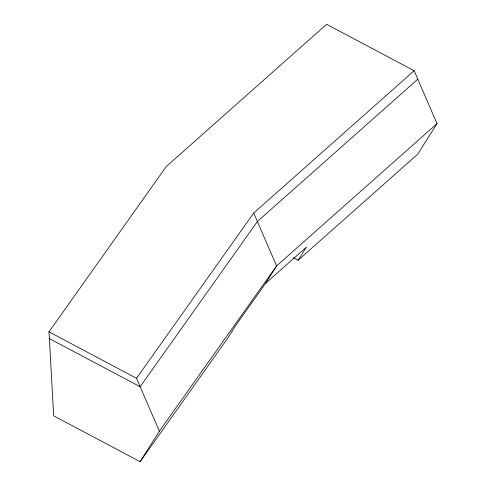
<?xml version="1.0" encoding="UTF-8"?>
<svg xmlns="http://www.w3.org/2000/svg" width="486" height="486" viewBox="0 0 486 486"><rect width="100%" height="100%" fill="white"/><g stroke="black" fill="none" stroke-linecap="round" stroke-linejoin="round"><path stroke-width="0.73" d="M140.114 461.7L159.372 431.173L276.583 265.933L437.005 123.632L414.133 70.743L326.628 24.3L166.206 166.601L48.995 331.841L53.691 415.834L140.114 461.7L227.503 338.505L235.819 325.316L265.642 283.277L276.583 265.933L253.71 213.044L414.133 70.743M293.453 257.768L298.143 260.253L306.466 247.064L265.642 283.277M437.005 123.632L417.747 154.159L298.143 260.253M159.372 431.173L136.499 378.284L253.71 213.044M417.79 79.206L257.367 221.507L140.156 386.747L49.372 338.56M48.995 331.841L136.499 378.284"/></g></svg>
